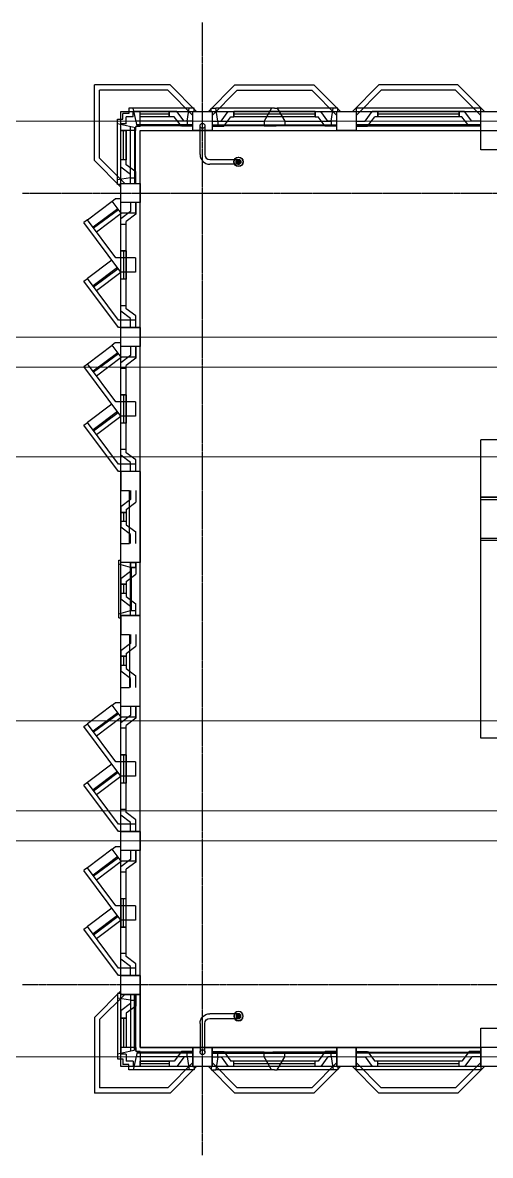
# Model space of a CAD drawing. Header units: millimetres. Extents: x -27283 to 25217, y -11774 to 11826.
# Drawn here: x -27283 to -17533, y -11774 to 11826 of the extents above; entities that cross this region are included whole.
import ezdxf

# ---------------------------------------------------------------- set-up
doc = ezdxf.new("R2010")
doc.units = ezdxf.units.MM
doc.linetypes.add('PCENTRE', pattern=[50.8, 31.75, -6.35, 6.35, -6.35])
doc.linetypes.add('PCENTRE2', pattern=[28.575, 19.05, -3.175, 3.175, -3.175])
for name, color, linetype in [('11th Floor - Doors Windows and Openings', 7, 'Continuous'), ('11th Floor - Structural Members', 7, 'Continuous'), ('11th Floor - Walls', 7, 'Continuous'), ('Boundaries_and_building_grids', 140, 'PCENTRE2'), ('Lift Motor Room Roof - General', 7, 'Continuous'), ('Rain_and_storm_water', 1, 'Continuous'), ('Roof - Piped Services', 7, 'Continuous'), ('Roof - Roofs', 7, 'Continuous'), ('Roof - Walls', 7, 'Continuous'), ('Tenth Floor - Doors Windows and Openings', 7, 'Continuous'), ('Tenth Floor - Structural Members', 7, 'Continuous')]:
    doc.layers.add(name, color=color, linetype=linetype)

# ---------------------------------------------------------------- blocks, each defined once
blk = doc.blocks.new('LH RW Outlet')
at = {"layer": 'Roof - Piped Services', "linetype": 'Continuous'}
h = blk.add_hatch(dxfattribs=at)
h.set_pattern_fill('lines', color=2, scale=6.25, style=0)
h.set_pattern_definition([(0, (-13468.7696, -115.976), (0, 6.25), [])])
h.paths.add_polyline_path([(700, -750, -1), (800, -750, -1)])
at = {"layer": 'Roof - Piped Services', "color": 4, "linetype": 'Continuous', "lineweight": -3}
for p, q in [((-50, -600), (-50, 0)), ((50, 0), (50, -600)), ((150, -700), (750, -700)), ((750, -800), (150, -800))]:
    blk.add_line(p, q, dxfattribs=at)
at = {"layer": 'Roof - Piped Services', "color": 4, "linetype": 'Continuous'}
blk.add_circle((750, -750), 100, dxfattribs=at)
at = {"layer": 'Roof - Piped Services', "color": 1, "linetype": 'Continuous'}
for radius in [93.8, 50]:
    blk.add_circle((750, -750), radius, dxfattribs=at)
at = {"layer": 'Roof - Piped Services', "color": 2, "linetype": 'Continuous'}
blk.add_circle((750, -750), 50, dxfattribs=at)
at = {"layer": 'Roof - Piped Services', "color": 4, "linetype": 'Continuous', "lineweight": -3}
for radius in [200, 100]:
    blk.add_arc((150, -600), radius, 180, 270, dxfattribs=at)

msp = doc.modelspace()

# ---------------------------------------------------------------- linework, layer by layer
at = {"layer": '11th Floor - Doors Windows and Openings', "color": 1, "linetype": 'Continuous'}
for p, q in [((-24228, 9921, 37950), (-24833, 9921, 37950)), ((-21186, 9976, 37950), (-22880, 9976, 37950)), ((-22880, 9866, 37950), (-22880, 9976, 37950)), ((-21186, 9921, 37950), (-22880, 9921, 37950)), ((-21186, 9866, 37950), (-21186, 9976, 37950)), ((-18186, 9976, 37950), (-19880, 9976, 37950)), ((-19880, 9866, 37950), (-19880, 9976, 37950)), ((-18186, 9921, 37950), (-19880, 9921, 37950)), ((-18186, 9866, 37950), (-18186, 9976, 37950)), ((-21186, 9866, 37950), (-22880, 9866, 37950)), ((-18186, 9866, 37950), (-19880, 9866, 37950)), ((-25178, 8971, 37950), (-25178, 9576, 37950)), ((-25178, 7069, 37950), (-25178, 6482, 37950)), ((-25178, 4069, 37950), (-25178, 3482, 37950)), ((-25178, 1623, 37950), (-25178, 1429, 37950)), ((-25178, 123, 37950), (-25178, -71, 37950)), ((-25178, -1377, 37950), (-25178, -1571, 37950)), ((-25178, -3431, 37950), (-25178, -4018, 37950)), ((-25123, -6431, 37950), (-25233, -6431, 37950)), ((-25233, -6431, 37950), (-25233, -7018, 37950)), ((-25178, -7018, 37950), (-25178, -6431, 37950)), ((-25123, -7018, 37950), (-25123, -6431, 37950)), ((-25233, -7018, 37950), (-25123, -7018, 37950)), ((-25178, -8919, 37950), (-25178, -9524, 37950)), ((-24228, -9869, 37950), (-24833, -9869, 37950)), ((-21186, -9814, 37950), (-22880, -9814, 37950)), ((-22880, -9924, 37950), (-22880, -9814, 37950)), ((-21186, -9869, 37950), (-22880, -9869, 37950)), ((-21186, -9924, 37950), (-21186, -9814, 37950)), ((-18186, -9814, 37950), (-19880, -9814, 37950)), ((-19880, -9924, 37950), (-19880, -9814, 37950)), ((-18186, -9869, 37950), (-19880, -9869, 37950)), ((-18186, -9924, 37950), (-18186, -9814, 37950)), ((-21186, -9924, 37950), (-22880, -9924, 37950)), ((-18186, -9924, 37950), (-19880, -9924, 37950))]:
    msp.add_line(p, q, dxfattribs=at)
at = {"layer": '11th Floor - Doors Windows and Openings', "color": 1, "linetype": 'Continuous', "elevation": 37950}
for points in [[(-24833, 9976), (-24228, 9976), (-24228, 9866), (-24833, 9866)], [(-25233, 9576), (-25123, 9576), (-25123, 8971), (-25233, 8971)], [(-25233, 7069), (-25123, 7069), (-25123, 6482), (-25233, 6482)], [(-25233, 4069), (-25123, 4069), (-25123, 3482), (-25233, 3482)], [(-25233, 1623), (-25123, 1623), (-25123, 1429), (-25233, 1429)], [(-25233, 123), (-25123, 123), (-25123, -71), (-25233, -71)], [(-25233, -1377), (-25123, -1377), (-25123, -1571), (-25233, -1571)], [(-25233, -3431), (-25123, -3431), (-25123, -4018), (-25233, -4018)], [(-25233, -8919), (-25123, -8919), (-25123, -9524), (-25233, -9524)], [(-24833, -9814), (-24228, -9814), (-24228, -9924), (-24833, -9924)]]:
    msp.add_lwpolyline(points, close=True, dxfattribs=at)
for points in [[(-17333, 1886), (-17733, 1886), (-17733, 1936), (-17333, 1936), (-17333, 1886)], [(-17333, 1036), (-17733, 1036), (-17733, 1086), (-17333, 1086), (-17333, 1036)]]:
    msp.add_lwpolyline(points, dxfattribs=at)
at = {"layer": '11th Floor - Structural Members', "color": 5, "linetype": 'Continuous'}
for p, q in [((-17333, 3136, 37950), (-17733, 3136, 37950)), ((-17733, 1936, 37950), (-17733, 3136, 37950)), ((-24833, 2476, 37950), (-24833, 576, 37950)), ((-25053, 976, 37950), (-25053, 2076, 37950)), ((-17333, 1936, 37950), (-17733, 1936, 37950)), ((-17333, 1036, 37950), (-17733, 1036, 37950)), ((-17733, -3084, 37950), (-17733, 1036, 37950)), ((-24833, -2424, 37950), (-24833, -524, 37950)), ((-25053, -924, 37950), (-25053, -2024, 37950)), ((-17333, -3084, 37950), (-17733, -3084, 37950))]:
    msp.add_line(p, q, dxfattribs=at)
at = {"layer": '11th Floor - Structural Members', "color": 5, "linetype": 'Continuous', "elevation": 37950}
for points in [[(-23333, 9576), (-23733, 9576), (-23733, 9976), (-23333, 9976), (-23333, 9576)], [(-20333, 9576), (-20733, 9576), (-20733, 9976), (-20333, 9976), (-20333, 9576)], [(-17733, 9976), (-17333, 9976), (-17333, 9176), (-17733, 9176), (-17733, 9976)], [(-24833, 8076), (-25233, 8076), (-25233, 8476), (-24833, 8476), (-24833, 8076)], [(-24833, 5076), (-25233, 5076), (-25233, 5476), (-24833, 5476), (-24833, 5076)], [(-24833, 2476), (-25233, 2476), (-25233, 2076), (-25053, 2076)], [(-24833, 576), (-25233, 576), (-25233, 976), (-25053, 976)], [(-24833, -524), (-25233, -524), (-25233, -924), (-25053, -924)], [(-24833, -2424), (-25233, -2424), (-25233, -2024), (-25053, -2024)], [(-24833, -5424), (-25233, -5424), (-25233, -5024), (-24833, -5024), (-24833, -5424)], [(-24833, -8424), (-25233, -8424), (-25233, -8024), (-24833, -8024), (-24833, -8424)], [(-17333, -9924), (-17733, -9924), (-17733, -9124), (-17333, -9124), (-17333, -9924)], [(-23333, -9924), (-23733, -9924), (-23733, -9524), (-23333, -9524), (-23333, -9924)], [(-20333, -9924), (-20733, -9924), (-20733, -9524), (-20333, -9524), (-20333, -9924)]]:
    msp.add_lwpolyline(points, dxfattribs=at)
at = {"layer": '11th Floor - Walls', "color": 3, "linetype": 'Continuous'}
for p, q in [((-24210, 10531, 37950), (-25788, 10531, 37950)), ((-25788, 8953, 37950), (-25788, 10531, 37950)), ((-25678, 8999, 37950), (-25678, 10421, 37950)), ((-24256, 10421, 37950), (-25678, 10421, 37950)), ((-23733, 9894, 37950), (-24256, 10421, 37950)), ((-23657, 9976, 37950), (-24210, 10531, 37950)), ((-23408, 9976, 37950), (-22856, 10531, 37950)), ((-23333, 9894, 37950), (-22810, 10421, 37950)), ((-22856, 10531, 37950), (-21210, 10531, 37950)), ((-22810, 10421, 37950), (-21256, 10421, 37950)), ((-20733, 9894, 37950), (-21256, 10421, 37950)), ((-20657, 9976, 37950), (-21210, 10531, 37950)), ((-20408, 9976, 37950), (-19856, 10531, 37950)), ((-20333, 9894, 37950), (-19810, 10421, 37950)), ((-18210, 10531, 37950), (-19856, 10531, 37950)), ((-18256, 10421, 37950), (-19810, 10421, 37950)), ((-17733, 9894, 37950), (-18256, 10421, 37950)), ((-17657, 9976, 37950), (-18210, 10531, 37950)), ((-24978, 9866, 37950), (-24978, 9976, 37950)), ((-24833, 9976, 37950), (-24978, 9976, 37950)), ((-24070, 9976, 37950), (-24833, 9976, 37950)), ((-24833, 9665, 37950), (-24833, 9976, 37950)), ((-24228, 9866, 37950), (-24228, 9976, 37950)), ((-23919, 9776, 37950), (-24070, 9976, 37950)), ((-23146, 9776, 37950), (-22996, 9976, 37950)), ((-22996, 9976, 37950), (-22880, 9976, 37950)), ((-22880, 9976, 37950), (-22880, 9866, 37950)), ((-21186, 9976, 37950), (-21186, 9866, 37950)), ((-21186, 9976, 37950), (-21070, 9976, 37950)), ((-20919, 9776, 37950), (-21070, 9976, 37950)), ((-20146, 9776, 37950), (-19996, 9976, 37950)), ((-19880, 9976, 37950), (-19996, 9976, 37950)), ((-19880, 9976, 37950), (-19880, 9866, 37950)), ((-18070, 9976, 37950), (-18186, 9976, 37950)), ((-18186, 9976, 37950), (-18186, 9866, 37950)), ((-17919, 9776, 37950), (-18070, 9976, 37950)), ((-25233, 9576, 37950), (-25233, 9721, 37950)), ((-25123, 9721, 37950), (-25233, 9721, 37950)), ((-25123, 9721, 37950), (-25123, 9866, 37950)), ((-24978, 9866, 37950), (-25123, 9866, 37950)), ((-24124, 9866, 37950), (-24833, 9866, 37950)), ((-23973, 9666, 37950), (-24124, 9866, 37950)), ((-23733, 9776, 37950), (-23919, 9776, 37950)), ((-23333, 9776, 37950), (-23146, 9776, 37950)), ((-23092, 9666, 37950), (-22942, 9866, 37950)), ((-22942, 9866, 37950), (-22880, 9866, 37950)), ((-21186, 9866, 37950), (-21124, 9866, 37950)), ((-20973, 9666, 37950), (-21124, 9866, 37950)), ((-20733, 9776, 37950), (-20919, 9776, 37950)), ((-20333, 9776, 37950), (-20146, 9776, 37950)), ((-20092, 9666, 37950), (-19942, 9866, 37950)), ((-19880, 9866, 37950), (-19942, 9866, 37950)), ((-18124, 9866, 37950), (-18186, 9866, 37950)), ((-17973, 9666, 37950), (-18124, 9866, 37950)), ((-17733, 9776, 37950), (-17919, 9776, 37950)), ((-25233, 8812, 37950), (-25233, 9576, 37950)), ((-24923, 9576, 37950), (-25233, 9576, 37950)), ((-25123, 8866, 37950), (-25123, 9576, 37950)), ((-24923, 9576, 37950), (-24923, 9665, 37950)), ((-24833, 9665, 37950), (-24923, 9665, 37950)), ((-23733, 9666, 37950), (-23973, 9666, 37950)), ((-23333, 9666, 37950), (-23092, 9666, 37950)), ((-20733, 9666, 37950), (-20973, 9666, 37950)), ((-20333, 9666, 37950), (-20092, 9666, 37950)), ((-17733, 9666, 37950), (-17973, 9666, 37950)), ((-25151, 8476, 37950), (-25678, 8999, 37950)), ((-25123, 8971, 37950), (-25233, 8971, 37950)), ((-25233, 8400, 37950), (-25788, 8953, 37950)), ((-25033, 8662, 37950), (-25233, 8812, 37950)), ((-24923, 8716, 37950), (-25123, 8866, 37950)), ((-25033, 8476, 37950), (-25033, 8662, 37950)), ((-24923, 8476, 37950), (-24923, 8716, 37950)), ((-25033, 8076, 37950), (-25033, 7889, 37950)), ((-24923, 8076, 37950), (-24923, 7835, 37950)), ((-25033, 7889, 37950), (-25233, 7739, 37950)), ((-24923, 7835, 37950), (-25123, 7685, 37950)), ((-25233, 5812, 37950), (-25233, 7739, 37950)), ((-25123, 7623, 37950), (-25233, 7623, 37950)), ((-25123, 5866, 37950), (-25123, 7685, 37950)), ((-25123, 7069, 37950), (-25233, 7069, 37950)), ((-25123, 6482, 37950), (-25233, 6482, 37950)), ((-25123, 5929, 37950), (-25233, 5929, 37950)), ((-25033, 5662, 37950), (-25233, 5812, 37950)), ((-24923, 5716, 37950), (-25123, 5866, 37950)), ((-24923, 5476, 37950), (-24923, 5716, 37950)), ((-25033, 5476, 37950), (-25033, 5662, 37950)), ((-25033, 5076, 37950), (-25033, 4889, 37950)), ((-24923, 5076, 37950), (-24923, 4835, 37950)), ((-25033, 4889, 37950), (-25233, 4739, 37950)), ((-25233, 2812, 37950), (-25233, 4739, 37950)), ((-24923, 4835, 37950), (-25123, 4685, 37950)), ((-25123, 4623, 37950), (-25233, 4623, 37950)), ((-25123, 2866, 37950), (-25123, 4685, 37950)), ((-25123, 4069, 37950), (-25233, 4069, 37950)), ((-25123, 3482, 37950), (-25233, 3482, 37950)), ((-25123, 2929, 37950), (-25233, 2929, 37950)), ((-24923, 2716, 37950), (-25123, 2866, 37950)), ((-25033, 2662, 37950), (-25233, 2812, 37950)), ((-25033, 2476, 37950), (-25033, 2662, 37950)), ((-24923, 2476, 37950), (-24923, 2716, 37950)), ((-25033, 1889, 37950), (-25233, 1739, 37950)), ((-25033, 2076, 37950), (-25033, 1889, 37950)), ((-24923, 2076, 37950), (-24923, 1835, 37950)), ((-25233, 1739, 37950), (-25233, 1312, 37950)), ((-25123, 1685, 37950), (-24923, 1835, 37950)), ((-25123, 1685, 37950), (-25123, 1366, 37950)), ((-25123, 1623, 37950), (-25233, 1623, 37950)), ((-25123, 1429, 37950), (-25233, 1429, 37950)), ((-25033, 1162, 37950), (-25233, 1312, 37950)), ((-25123, 1366, 37950), (-24923, 1216, 37950)), ((-24923, 976, 37950), (-24923, 1216, 37950)), ((-25033, 976, 37950), (-25033, 1162, 37950)), ((-25033, 576, 37950), (-25033, 389, 37950)), ((-24923, 576, 37950), (-24923, 335, 37950)), ((-25033, 389, 37950), (-25233, 239, 37950)), ((-25233, 239, 37950), (-25233, -188, 37950)), ((-25123, 185, 37950), (-24923, 335, 37950)), ((-25123, 123, 37950), (-25233, 123, 37950)), ((-25123, 185, 37950), (-25123, -134, 37950)), ((-25123, -71, 37950), (-25233, -71, 37950)), ((-25033, -338, 37950), (-25233, -188, 37950)), ((-25123, -134, 37950), (-24923, -284, 37950)), ((-25033, -524, 37950), (-25033, -338, 37950)), ((-24923, -524, 37950), (-24923, -284, 37950)), ((-25033, -924, 37950), (-25033, -1111, 37950)), ((-24923, -924, 37950), (-24923, -1165, 37950)), ((-25033, -1111, 37950), (-25233, -1261, 37950)), ((-25123, -1315, 37950), (-24923, -1165, 37950)), ((-25233, -1261, 37950), (-25233, -1688, 37950)), ((-25123, -1377, 37950), (-25233, -1377, 37950)), ((-25123, -1315, 37950), (-25123, -1634, 37950)), ((-25123, -1571, 37950), (-25233, -1571, 37950)), ((-25123, -1634, 37950), (-24923, -1784, 37950)), ((-25033, -1838, 37950), (-25233, -1688, 37950)), ((-25033, -2024, 37950), (-25033, -1838, 37950)), ((-24923, -2024, 37950), (-24923, -1784, 37950)), ((-25033, -2424, 37950), (-25033, -2611, 37950)), ((-24923, -2424, 37950), (-24923, -2665, 37950)), ((-25033, -2611, 37950), (-25233, -2761, 37950)), ((-25233, -4688, 37950), (-25233, -2761, 37950)), ((-24923, -2665, 37950), (-25123, -2815, 37950)), ((-25123, -4634, 37950), (-25123, -2815, 37950)), ((-25123, -2877, 37950), (-25233, -2877, 37950)), ((-25123, -3431, 37950), (-25233, -3431, 37950)), ((-25123, -4018, 37950), (-25233, -4018, 37950)), ((-25123, -4571, 37950), (-25233, -4571, 37950)), ((-25033, -4838, 37950), (-25233, -4688, 37950)), ((-24923, -4784, 37950), (-25123, -4634, 37950)), ((-25033, -5024, 37950), (-25033, -4838, 37950)), ((-24923, -5024, 37950), (-24923, -4784, 37950)), ((-25033, -5424, 37950), (-25033, -5611, 37950)), ((-24923, -5424, 37950), (-24923, -5665, 37950)), ((-25033, -5611, 37950), (-25233, -5761, 37950)), ((-25233, -7688, 37950), (-25233, -5761, 37950)), ((-25123, -5877, 37950), (-25233, -5877, 37950)), ((-24923, -5665, 37950), (-25123, -5815, 37950)), ((-25123, -7634, 37950), (-25123, -5815, 37950)), ((-25123, -6431, 37950), (-25233, -6431, 37950)), ((-25123, -7018, 37950), (-25233, -7018, 37950)), ((-25123, -7571, 37950), (-25233, -7571, 37950)), ((-25033, -7838, 37950), (-25233, -7688, 37950)), ((-24923, -7784, 37950), (-25123, -7634, 37950)), ((-24923, -8024, 37950), (-24923, -7784, 37950)), ((-25033, -8024, 37950), (-25033, -7838, 37950)), ((-25233, -8349, 37950), (-25788, -8901, 37950)), ((-25151, -8424, 37950), (-25678, -8947, 37950)), ((-25033, -8424, 37950), (-25033, -8611, 37950)), ((-24923, -8424, 37950), (-24923, -8665, 37950)), ((-25033, -8611, 37950), (-25233, -8761, 37950)), ((-24923, -8665, 37950), (-25123, -8815, 37950)), ((-25788, -8901, 37950), (-25788, -10479, 37950)), ((-25678, -8947, 37950), (-25678, -10369, 37950)), ((-25233, -8761, 37950), (-25233, -9524, 37950)), ((-25123, -8919, 37950), (-25233, -8919, 37950)), ((-25123, -8815, 37950), (-25123, -9524, 37950)), ((-25233, -9524, 37950), (-25233, -9669, 37950)), ((-24923, -9524, 37950), (-25233, -9524, 37950)), ((-25123, -9669, 37950), (-25233, -9669, 37950)), ((-25123, -9669, 37950), (-25123, -9814, 37950)), ((-24923, -9524, 37950), (-24923, -9614, 37950)), ((-24833, -9614, 37950), (-24923, -9614, 37950)), ((-24833, -9614, 37950), (-24833, -9924, 37950)), ((-23973, -9614, 37950), (-24124, -9814, 37950)), ((-23733, -9614, 37950), (-23973, -9614, 37950)), ((-23333, -9614, 37950), (-23092, -9614, 37950)), ((-23092, -9614, 37950), (-22942, -9814, 37950)), ((-20973, -9614, 37950), (-21124, -9814, 37950)), ((-20733, -9614, 37950), (-20973, -9614, 37950)), ((-20333, -9614, 37950), (-20092, -9614, 37950)), ((-20092, -9614, 37950), (-19942, -9814, 37950)), ((-17973, -9614, 37950), (-18124, -9814, 37950)), ((-17733, -9614, 37950), (-17973, -9614, 37950)), ((-24978, -9814, 37950), (-25123, -9814, 37950)), ((-24978, -9814, 37950), (-24978, -9924, 37950)), ((-24124, -9814, 37950), (-24833, -9814, 37950)), ((-23733, -9842, 37950), (-24256, -10369, 37950)), ((-24228, -9814, 37950), (-24228, -9924, 37950)), ((-23919, -9724, 37950), (-24070, -9924, 37950)), ((-23733, -9724, 37950), (-23919, -9724, 37950)), ((-23333, -9724, 37950), (-23146, -9724, 37950)), ((-23333, -9842, 37950), (-22810, -10369, 37950)), ((-23146, -9724, 37950), (-22996, -9924, 37950)), ((-22880, -9814, 37950), (-22942, -9814, 37950)), ((-22880, -9924, 37950), (-22880, -9814, 37950)), ((-20733, -9842, 37950), (-21256, -10369, 37950)), ((-21124, -9814, 37950), (-21186, -9814, 37950)), ((-21186, -9924, 37950), (-21186, -9814, 37950)), ((-20919, -9724, 37950), (-21070, -9924, 37950)), ((-20733, -9724, 37950), (-20919, -9724, 37950)), ((-20333, -9724, 37950), (-20146, -9724, 37950)), ((-20333, -9842, 37950), (-19810, -10369, 37950)), ((-20146, -9724, 37950), (-19996, -9924, 37950)), ((-19880, -9814, 37950), (-19942, -9814, 37950)), ((-19880, -9924, 37950), (-19880, -9814, 37950)), ((-17733, -9842, 37950), (-18256, -10369, 37950)), ((-18186, -9924, 37950), (-18186, -9814, 37950)), ((-18124, -9814, 37950), (-18186, -9814, 37950)), ((-17919, -9724, 37950), (-18070, -9924, 37950)), ((-17733, -9724, 37950), (-17919, -9724, 37950)), ((-24833, -9924, 37950), (-24978, -9924, 37950)), ((-24070, -9924, 37950), (-24833, -9924, 37950)), ((-23657, -9924, 37950), (-24210, -10479, 37950)), ((-23408, -9924, 37950), (-22856, -10479, 37950)), ((-22880, -9924, 37950), (-22996, -9924, 37950)), ((-20657, -9924, 37950), (-21210, -10479, 37950)), ((-21070, -9924, 37950), (-21186, -9924, 37950)), ((-20408, -9924, 37950), (-19856, -10479, 37950)), ((-19880, -9924, 37950), (-19996, -9924, 37950)), ((-17657, -9924, 37950), (-18210, -10479, 37950)), ((-18070, -9924, 37950), (-18186, -9924, 37950)), ((-24256, -10369, 37950), (-25678, -10369, 37950)), ((-21256, -10369, 37950), (-22810, -10369, 37950)), ((-18256, -10369, 37950), (-19810, -10369, 37950)), ((-24210, -10479, 37950), (-25788, -10479, 37950)), ((-21210, -10479, 37950), (-22856, -10479, 37950)), ((-18210, -10479, 37950), (-19856, -10479, 37950))]:
    msp.add_line(p, q, dxfattribs=at)
at = {"layer": 'Boundaries_and_building_grids', "color": 140, "linetype": 'PCENTRE', "lineweight": -3}
for p, q in [((-23533, -11774), (-23533, 11826)), ((-27283, 8276), (25217, 8276)), ((25217, -8224), (-27283, -8224))]:
    msp.add_line(p, q, dxfattribs=at)
at = {"layer": 'Lift Motor Room Roof - General', "color": 4, "linetype": 'Continuous', "lineweight": 0}
for p in [(-11703, 4646, 46830), (-1033, -4594, 46830)]:
    msp.add_xline(p, (1, 0), dxfattribs=at)
at = {"layer": 'Roof - Roofs', "color": 3, "linetype": 'Continuous', "lineweight": -3}
for p, q in [((-25233, 9976, 42250), (23167, 9976, 42250)), ((-25233, -9924, 42250), (-25233, 9976, 42250)), ((-24833, 9576, 42250), (22767, 9576, 42250)), ((-24833, -9524, 42250), (-24833, 9576, 42250)), ((22767, -9524, 42250), (-24833, -9524, 42250)), ((23167, -9924, 42250), (-25233, -9924, 42250))]:
    msp.add_line(p, q, dxfattribs=at)
at = {"layer": 'Roof - Roofs', "color": 4, "linetype": 'Continuous', "lineweight": -3}
for centre in [(-23533, 9676, 42250), (-23533, -9624, 42250)]:
    msp.add_circle(centre, 50, dxfattribs=at)
at = {"layer": 'Roof - Walls', "color": 4, "linetype": 'Continuous', "lineweight": 0}
for p, direction in [((-26266, 9776, 42250), (1, 0)), ((-20201, 5276, 42250), (1, 0)), ((-27194, 2776, 42250), (1, 0)), ((-27943, -2724, 42250), (-1, 0)), ((-21700, -5224, 42250), (-1, 0)), ((-25802, -9724, 42250), (-1, 0))]:
    msp.add_xline(p, direction, dxfattribs=at)
at = {"layer": 'Tenth Floor - Doors Windows and Openings', "color": 3, "linetype": 'Continuous'}
for p, q in [((-25192, 9813, 34500), (-25191, 9934, 34500)), ((-25070, 9934, 34500), (-25191, 9934, 34500)), ((-25070, 10046, 34500), (-25070, 9934, 34500)), ((-24977, 10046, 34500), (-25070, 10046, 34500)), ((-24893, 9676, 34500), (-24977, 10046, 34500)), ((-23851, 9776, 34500), (-23809, 10046, 34500)), ((-23709, 10046, 34500), (-23809, 10046, 34500)), ((-23709, 9976, 34500), (-23709, 10046, 34500)), ((-23356, 9976, 34500), (-23356, 10046, 34500)), ((-23356, 10046, 34500), (-23257, 10046, 34500)), ((-23215, 9776, 34500), (-23257, 10046, 34500)), ((-22092, 10044, 34500), (-22246, 9776, 34500)), ((-22033, 10044, 34500), (-22092, 10044, 34500)), ((-22033, 10044, 34500), (-21974, 10044, 34500)), ((-21974, 10044, 34500), (-21819, 9776, 34500)), ((-20851, 9776, 34500), (-20809, 10046, 34500)), ((-20709, 10046, 34500), (-20809, 10046, 34500)), ((-20709, 9976, 34500), (-20709, 10046, 34500)), ((-25303, 9813, 34500), (-25192, 9813, 34500)), ((-25303, 9720, 34500), (-25303, 9813, 34500)), ((-24933, 9636, 34500), (-25303, 9720, 34500)), ((-23851, 9776, 34500), (-23851, 9695, 34500)), ((-23215, 9776, 34500), (-23215, 9695, 34500)), ((-22246, 9776, 34500), (-22246, 9695, 34500)), ((-21819, 9776, 34500), (-21819, 9695, 34500)), ((-20851, 9776, 34500), (-20851, 9695, 34500)), ((-24933, 9636, 34500), (-24913, 9656, 34500)), ((-24893, 9676, 34500), (-24913, 9656, 34500)), ((-23733, 9676, 34500), (-23851, 9676, 34500)), ((-23333, 9676, 34500), (-23215, 9676, 34500)), ((-22246, 9675, 34500), (-22000, 9675, 34500)), ((-21819, 9675, 34500), (-22066, 9675, 34500)), ((-20733, 9676, 34500), (-20851, 9676, 34500)), ((-25033, 8594, 34500), (-25303, 8552, 34500)), ((-25303, 8452, 34500), (-25303, 8552, 34500)), ((-25033, 8594, 34500), (-24952, 8594, 34500)), ((-24933, 8476, 34500), (-24933, 8594, 34500)), ((-25233, 8452, 34500), (-25303, 8452, 34500)), ((-25417, 8105, 34500), (-25352, 8153, 34500)), ((-25228, 7853, 34500), (-25417, 8105, 34500)), ((-25233, 8153, 34500), (-25352, 8153, 34500)), ((-24933, 8076, 34500), (-24933, 7853, 34500)), ((-24933, 7853, 34500), (-25228, 7853, 34500)), ((-25933, 7719, 34500), (-26008, 7663, 34500)), ((-25233, 6626, 34500), (-26008, 7663, 34500)), ((-25339, 6926, 34500), (-25933, 7719, 34500)), ((-24933, 6926, 34500), (-25339, 6926, 34500)), ((-24933, 6926, 34500), (-24933, 6626, 34500)), ((-24933, 6626, 34500), (-25233, 6626, 34500)), ((-26008, 6439, 34500), (-25933, 6495, 34500)), ((-25288, 5476, 34500), (-26008, 6439, 34500)), ((-25283, 5626, 34500), (-25933, 6495, 34500)), ((-24833, 5476, 34500), (-25288, 5476, 34500)), ((-24933, 5626, 34500), (-25283, 5626, 34500)), ((-24933, 5626, 34500), (-25283, 5626, 34500)), ((-24933, 5626, 34500), (-24933, 5476, 34500)), ((-25352, 5153, 34500), (-25417, 5105, 34500)), ((-25228, 4853, 34500), (-25417, 5105, 34500)), ((-25233, 5153, 34500), (-25352, 5153, 34500)), ((-24933, 5076, 34500), (-24933, 4853, 34500)), ((-24933, 4853, 34500), (-25228, 4853, 34500)), ((-26008, 4663, 34500), (-25933, 4719, 34500)), ((-25233, 3626, 34500), (-26008, 4663, 34500)), ((-25339, 3926, 34500), (-25933, 4719, 34500)), ((-24933, 3926, 34500), (-25339, 3926, 34500)), ((-24933, 3926, 34500), (-24933, 3626, 34500)), ((-24933, 3626, 34500), (-25233, 3626, 34500)), ((-26008, 3439, 34500), (-25933, 3495, 34500)), ((-25288, 2476, 34500), (-26008, 3439, 34500)), ((-25283, 2626, 34500), (-25933, 3495, 34500)), ((-24933, 2626, 34500), (-25283, 2626, 34500)), ((-24933, 2626, 34500), (-25283, 2626, 34500)), ((-24933, 2626, 34500), (-24933, 2476, 34500)), ((-24833, 2476, 34500), (-25288, 2476, 34500)), ((-25278, 542, 34500), (-25278, 625, 34500)), ((-25278, 625, 34500), (-25233, 625, 34500)), ((-25033, 476, 34500), (-25278, 542, 34500)), ((-25033, 576, 34500), (-24933, 576, 34500)), ((-25033, 476, 34500), (-25033, 576, 34500)), ((-24933, 476, 34500), (-25033, 476, 34500)), ((-25016, 476, 34500), (-24933, 476, 34500)), ((-24933, 576, 34500), (-24933, 476, 34500)), ((-25280, -492, 34500), (-25033, -424, 34500)), ((-25033, -424, 34500), (-24933, -424, 34500)), ((-25033, -524, 34500), (-25033, -424, 34500)), ((-24933, -424, 34500), (-24933, -524, 34500)), ((-25278, -574, 34500), (-25278, -491, 34500)), ((-25278, -574, 34500), (-25233, -574, 34500)), ((-24933, -524, 34500), (-25033, -524, 34500)), ((-25417, -2395, 34500), (-25352, -2347, 34500)), ((-25233, -2347, 34500), (-25352, -2347, 34500)), ((-25228, -2647, 34500), (-25417, -2395, 34500)), ((-24933, -2424, 34500), (-24933, -2647, 34500)), ((-26008, -2837, 34500), (-25933, -2781, 34500)), ((-25339, -3574, 34500), (-25933, -2781, 34500)), ((-24933, -2647, 34500), (-25228, -2647, 34500)), ((-25233, -3874, 34500), (-26008, -2837, 34500)), ((-24933, -3574, 34500), (-25339, -3574, 34500)), ((-24933, -3574, 34500), (-24933, -3874, 34500)), ((-25933, -4005, 34500), (-26008, -4061, 34500)), ((-25283, -4874, 34500), (-25933, -4005, 34500)), ((-24933, -3874, 34500), (-25233, -3874, 34500)), ((-25288, -5024, 34500), (-26008, -4061, 34500)), ((-24933, -4874, 34500), (-25283, -4874, 34500)), ((-24933, -4874, 34500), (-25283, -4874, 34500)), ((-24933, -4874, 34500), (-24933, -5024, 34500)), ((-24833, -5024, 34500), (-25288, -5024, 34500)), ((-25417, -5395, 34500), (-25352, -5347, 34500)), ((-25228, -5647, 34500), (-25417, -5395, 34500)), ((-25233, -5347, 34500), (-25352, -5347, 34500)), ((-24933, -5424, 34500), (-24933, -5647, 34500)), ((-24933, -5647, 34500), (-25228, -5647, 34500)), ((-25233, -6874, 34500), (-26008, -5837, 34500)), ((-25933, -5781, 34500), (-26004, -5833, 34500)), ((-25339, -6574, 34500), (-25933, -5781, 34500)), ((-24933, -6574, 34500), (-25339, -6574, 34500)), ((-24933, -6574, 34500), (-24933, -6874, 34500)), ((-26008, -7061, 34500), (-25933, -7005, 34500)), ((-25288, -8024, 34500), (-26008, -7061, 34500)), ((-25283, -7874, 34500), (-25933, -7005, 34500)), ((-24933, -6874, 34500), (-25233, -6874, 34500)), ((-24933, -7874, 34500), (-25283, -7874, 34500)), ((-24933, -7874, 34500), (-25283, -7874, 34500)), ((-24933, -7874, 34500), (-24933, -8024, 34500)), ((-24833, -8024, 34500), (-25288, -8024, 34500)), ((-25233, -8401, 34500), (-25303, -8401, 34500)), ((-25303, -8401, 34500), (-25303, -8500, 34500)), ((-24933, -8424, 34500), (-24933, -8542, 34500)), ((-25033, -8542, 34500), (-25303, -8500, 34500)), ((-25033, -8542, 34500), (-24952, -8542, 34500)), ((-24933, -9585, 34500), (-25303, -9668, 34500)), ((-25303, -9668, 34500), (-25303, -9762, 34500)), ((-24893, -9624, 34500), (-24977, -9994, 34500)), ((-24933, -9585, 34500), (-24913, -9604, 34500)), ((-24893, -9624, 34500), (-24913, -9604, 34500)), ((-23733, -9624, 34500), (-23851, -9624, 34500)), ((-23851, -9724, 34500), (-23851, -9643, 34500)), ((-23333, -9624, 34500), (-23215, -9624, 34500)), ((-23215, -9724, 34500), (-23215, -9643, 34500)), ((-22246, -9623, 34500), (-22000, -9623, 34500)), ((-22246, -9724, 34500), (-22246, -9643, 34500)), ((-21819, -9623, 34500), (-22066, -9623, 34500)), ((-21819, -9724, 34500), (-21819, -9643, 34500)), ((-20733, -9624, 34500), (-20851, -9624, 34500)), ((-20851, -9724, 34500), (-20851, -9643, 34500)), ((-25303, -9762, 34500), (-25192, -9762, 34500)), ((-25192, -9762, 34500), (-25191, -9883, 34500)), ((-25070, -9883, 34500), (-25191, -9883, 34500)), ((-25070, -9994, 34500), (-25070, -9883, 34500)), ((-23851, -9724, 34500), (-23809, -9994, 34500)), ((-23215, -9724, 34500), (-23257, -9994, 34500)), ((-22092, -9992, 34500), (-22246, -9724, 34500)), ((-21974, -9992, 34500), (-21819, -9724, 34500)), ((-20851, -9724, 34500), (-20809, -9994, 34500)), ((-24977, -9994, 34500), (-25070, -9994, 34500)), ((-23709, -9994, 34500), (-23809, -9994, 34500)), ((-23709, -9924, 34500), (-23709, -9994, 34500)), ((-23356, -9924, 34500), (-23356, -9994, 34500)), ((-23356, -9994, 34500), (-23257, -9994, 34500)), ((-22033, -9992, 34500), (-22092, -9992, 34500)), ((-22033, -9992, 34500), (-21974, -9992, 34500)), ((-20709, -9994, 34500), (-20809, -9994, 34500)), ((-20709, -9924, 34500), (-20709, -9994, 34500))]:
    msp.add_line(p, q, dxfattribs=at)
at = {"layer": 'Tenth Floor - Doors Windows and Openings', "color": 1, "linetype": 'Continuous'}
for p, q in [((-23809, 10046, 34500), (-24977, 10046, 34500)), ((-22092, 10044, 34500), (-23257, 10046, 34500)), ((-20809, 10046, 34500), (-21974, 10044, 34500)), ((-25303, 8552, 34500), (-25303, 9720, 34500)), ((-23851, 9776, 34500), (-24916, 9776, 34500)), ((-23733, 9695, 34500), (-24898, 9695, 34500)), ((-23333, 9695, 34500), (-20733, 9695, 34500)), ((-23215, 9776, 34500), (-22246, 9776, 34500)), ((-21819, 9776, 34500), (-20851, 9776, 34500)), ((-17733, 9695, 34500), (-20333, 9695, 34500)), ((-25033, 8594, 34500), (-25033, 9659, 34500)), ((-24952, 9641, 34500), (-24952, 8476, 34500)), ((-24933, 8594, 34500), (-24933, 9636, 34500)), ((-23851, 9676, 34500), (-24893, 9676, 34500)), ((-22246, 9675, 34500), (-23215, 9676, 34500)), ((-20851, 9676, 34500), (-21819, 9675, 34500)), ((-20333, 9675, 34500), (-17733, 9675, 34500)), ((-25933, 7719, 34500), (-25417, 8105, 34500)), ((-25300, 7949, 34500), (-25816, 7564, 34500)), ((-25804, 7548, 34500), (-25288, 7933, 34500)), ((-25745, 7467, 34500), (-25228, 7853, 34500)), ((-25421, 6878, 34500), (-25933, 6495, 34500)), ((-25305, 6722, 34500), (-25816, 6339, 34500)), ((-25804, 6323, 34500), (-25293, 6706, 34500)), ((-25744, 6243, 34500), (-25233, 6626, 34500)), ((-25933, 4719, 34500), (-25417, 5105, 34500)), ((-25300, 4949, 34500), (-25816, 4564, 34500)), ((-25804, 4548, 34500), (-25288, 4933, 34500)), ((-25745, 4467, 34500), (-25228, 4853, 34500)), ((-25421, 3878, 34500), (-25933, 3495, 34500)), ((-25305, 3722, 34500), (-25816, 3339, 34500)), ((-25804, 3323, 34500), (-25293, 3706, 34500)), ((-25744, 3243, 34500), (-25233, 3626, 34500)), ((-25278, -491, 34500), (-25278, 542, 34500)), ((-25033, -424, 34500), (-25033, 476, 34500)), ((-25016, -424, 34500), (-25016, 476, 34500)), ((-25417, -2395, 34500), (-25933, -2781, 34500)), ((-25300, -2551, 34500), (-25816, -2936, 34500)), ((-25804, -2952, 34500), (-25288, -2567, 34500)), ((-25745, -3033, 34500), (-25228, -2647, 34500)), ((-25421, -3622, 34500), (-25933, -4005, 34500)), ((-25305, -3778, 34500), (-25816, -4161, 34500)), ((-25804, -4177, 34500), (-25293, -3794, 34500)), ((-25744, -4257, 34500), (-25233, -3874, 34500)), ((-25417, -5395, 34500), (-25933, -5781, 34500)), ((-25300, -5551, 34500), (-25816, -5936, 34500)), ((-25804, -5952, 34500), (-25288, -5567, 34500)), ((-25745, -6033, 34500), (-25228, -5647, 34500)), ((-25421, -6622, 34500), (-25933, -7005, 34500)), ((-25305, -6778, 34500), (-25816, -7161, 34500)), ((-25804, -7177, 34500), (-25293, -6794, 34500)), ((-25744, -7257, 34500), (-25233, -6874, 34500)), ((-24952, -9589, 34500), (-24952, -8424, 34500)), ((-25303, -8500, 34500), (-25303, -9668, 34500)), ((-25033, -8542, 34500), (-25033, -9607, 34500)), ((-24933, -8542, 34500), (-24933, -9585, 34500)), ((-23733, -9643, 34500), (-24898, -9643, 34500)), ((-23851, -9624, 34500), (-24893, -9624, 34500)), ((-23333, -9643, 34500), (-20733, -9643, 34500)), ((-22246, -9623, 34500), (-23215, -9624, 34500)), ((-20851, -9624, 34500), (-21819, -9623, 34500)), ((-20333, -9623, 34500), (-17733, -9623, 34500)), ((-17733, -9643, 34500), (-20333, -9643, 34500)), ((-23851, -9724, 34500), (-24916, -9724, 34500)), ((-23809, -9994, 34500), (-24977, -9994, 34500)), ((-22092, -9992, 34500), (-23257, -9994, 34500)), ((-20809, -9994, 34500), (-21974, -9992, 34500))]:
    msp.add_line(p, q, dxfattribs=at)
at = {"layer": 'Tenth Floor - Doors Windows and Openings', "color": 1, "linetype": 'Continuous', "elevation": 34500}
for points in [[(-25233, 8452), (-25233, 8476), (-24833, 8476), (-24833, 9576), (-23733, 9576), (-23733, 9976), (-23709, 9976)], [(-23356, 9976), (-23333, 9976), (-23333, 9576), (-20733, 9576), (-20733, 9976), (-20709, 9976)], [(-17733, 10046), (-20333, 10046), (-20333, 9576), (-17733, 9576), (-17733, 10046)], [(-25233, -574), (-25233, -524), (-24833, -524), (-24833, 576), (-25233, 576), (-25233, 625)], [(-25233, -8401), (-25233, -8424), (-24833, -8424), (-24833, -9524), (-23733, -9524), (-23733, -9924), (-23709, -9924)], [(-23356, -9924), (-23333, -9924), (-23333, -9524), (-20733, -9524), (-20733, -9924), (-20709, -9924)], [(-17733, -9994), (-20333, -9994), (-20333, -9524), (-17733, -9524), (-17733, -9994)]]:
    msp.add_lwpolyline(points, dxfattribs=at)
at = {"layer": 'Tenth Floor - Doors Windows and Openings', "color": 3, "linetype": 'Continuous', "elevation": 34500}
for points in [[(-24833, 5476), (-24833, 8076), (-25233, 8076), (-25233, 8153)], [(-24833, 2476), (-24833, 5076), (-25233, 5076), (-25233, 5153)], [(-24833, -5024), (-24833, -2424), (-25233, -2424), (-25233, -2347)], [(-24833, -8024), (-24833, -5424), (-25233, -5424), (-25233, -5347)]]:
    msp.add_lwpolyline(points, dxfattribs=at)
at = {"layer": 'Tenth Floor - Structural Members', "color": 5, "linetype": 'Continuous'}
for p, q in [((-17733, -3084, 34500), (-17733, 3136, 34500)), ((-17333, 3136, 34500), (-17733, 3136, 34500)), ((-24833, 2476, 37950), (-24833, 576, 37950)), ((-24833, 2476, 34500), (-24833, 576, 34500)), ((-25053, 976, 37950), (-25053, 2076, 37950)), ((-25053, 976, 34500), (-25053, 2076, 34500)), ((-24833, -2424, 37950), (-24833, -524, 37950)), ((-24833, -2424, 34500), (-24833, -524, 34500)), ((-25053, -924, 37950), (-25053, -2024, 37950)), ((-25053, -924, 34500), (-25053, -2024, 34500)), ((-17333, -3084, 34500), (-17733, -3084, 34500))]:
    msp.add_line(p, q, dxfattribs=at)
for points, elevation in [([(-23333, 9576), (-23733, 9576), (-23733, 9976), (-23333, 9976), (-23333, 9576)], 37950), ([(-23333, 9576), (-23733, 9576), (-23733, 9976), (-23333, 9976), (-23333, 9576)], 34500), ([(-20333, 9576), (-20733, 9576), (-20733, 9976), (-20333, 9976), (-20333, 9576)], 37950), ([(-20333, 9576), (-20733, 9576), (-20733, 9976), (-20333, 9976), (-20333, 9576)], 34500), ([(-17733, 9976), (-17333, 9976), (-17333, 9176), (-17733, 9176), (-17733, 9976)], 37950), ([(-17733, 9976), (-17333, 9976), (-17333, 9176), (-17733, 9176), (-17733, 9976)], 34500), ([(-24833, 8076), (-25233, 8076), (-25233, 8476), (-24833, 8476), (-24833, 8076)], 37950), ([(-24833, 8076), (-25233, 8076), (-25233, 8476), (-24833, 8476), (-24833, 8076)], 34500), ([(-24833, 5076), (-25233, 5076), (-25233, 5476), (-24833, 5476), (-24833, 5076)], 37950), ([(-24833, 5076), (-25233, 5076), (-25233, 5476), (-24833, 5476), (-24833, 5076)], 34500), ([(-24833, 2476), (-25233, 2476), (-25233, 2076), (-25053, 2076)], 37950), ([(-24833, 2476), (-25233, 2476), (-25233, 2076), (-25053, 2076)], 34500), ([(-24833, 576), (-25233, 576), (-25233, 976), (-25053, 976)], 37950), ([(-24833, 576), (-25233, 576), (-25233, 976), (-25053, 976)], 34500), ([(-24833, -524), (-25233, -524), (-25233, -924), (-25053, -924)], 37950), ([(-24833, -524), (-25233, -524), (-25233, -924), (-25053, -924)], 34500), ([(-24833, -2424), (-25233, -2424), (-25233, -2024), (-25053, -2024)], 37950), ([(-24833, -2424), (-25233, -2424), (-25233, -2024), (-25053, -2024)], 34500), ([(-24833, -5424), (-25233, -5424), (-25233, -5024), (-24833, -5024), (-24833, -5424)], 37950), ([(-24833, -5424), (-25233, -5424), (-25233, -5024), (-24833, -5024), (-24833, -5424)], 34500), ([(-24833, -8424), (-25233, -8424), (-25233, -8024), (-24833, -8024), (-24833, -8424)], 37950), ([(-24833, -8424), (-25233, -8424), (-25233, -8024), (-24833, -8024), (-24833, -8424)], 34500), ([(-17333, -9924), (-17733, -9924), (-17733, -9124), (-17333, -9124), (-17333, -9924)], 37950), ([(-17333, -9924), (-17733, -9924), (-17733, -9124), (-17333, -9124), (-17333, -9924)], 34500), ([(-23333, -9924), (-23733, -9924), (-23733, -9524), (-23333, -9524), (-23333, -9924)], 37950), ([(-23333, -9924), (-23733, -9924), (-23733, -9524), (-23333, -9524), (-23333, -9924)], 34500), ([(-20333, -9924), (-20733, -9924), (-20733, -9524), (-20333, -9524), (-20333, -9924)], 37950), ([(-20333, -9924), (-20733, -9924), (-20733, -9524), (-20333, -9524), (-20333, -9924)], 34500)]:
    msp.add_lwpolyline(points, dxfattribs=dict(at, elevation=elevation))
at = {"layer": 'Tenth Floor - Structural Members', "color": 5, "linetype": 'Continuous', "lineweight": -3}
for centre in [(-23533, 9676, 34500), (-23533, -9624, 34500)]:
    msp.add_circle(centre, 50, dxfattribs=at)

# ---------------------------------------------------------------- block references
at = {"layer": 'Rain_and_storm_water', "color": 4, "linetype": 'Continuous', "lineweight": -3}
msp.add_blockref('LH RW Outlet', (-23533, 9676, 42250), dxfattribs=at)
at = {"layer": 'Rain_and_storm_water', "color": 4, "linetype": 'Continuous', "lineweight": -3, "xscale": -1, "rotation": 180}
msp.add_blockref('LH RW Outlet', (-23533, -9624, 42250), dxfattribs=at)

doc.saveas('drawing.dxf')
